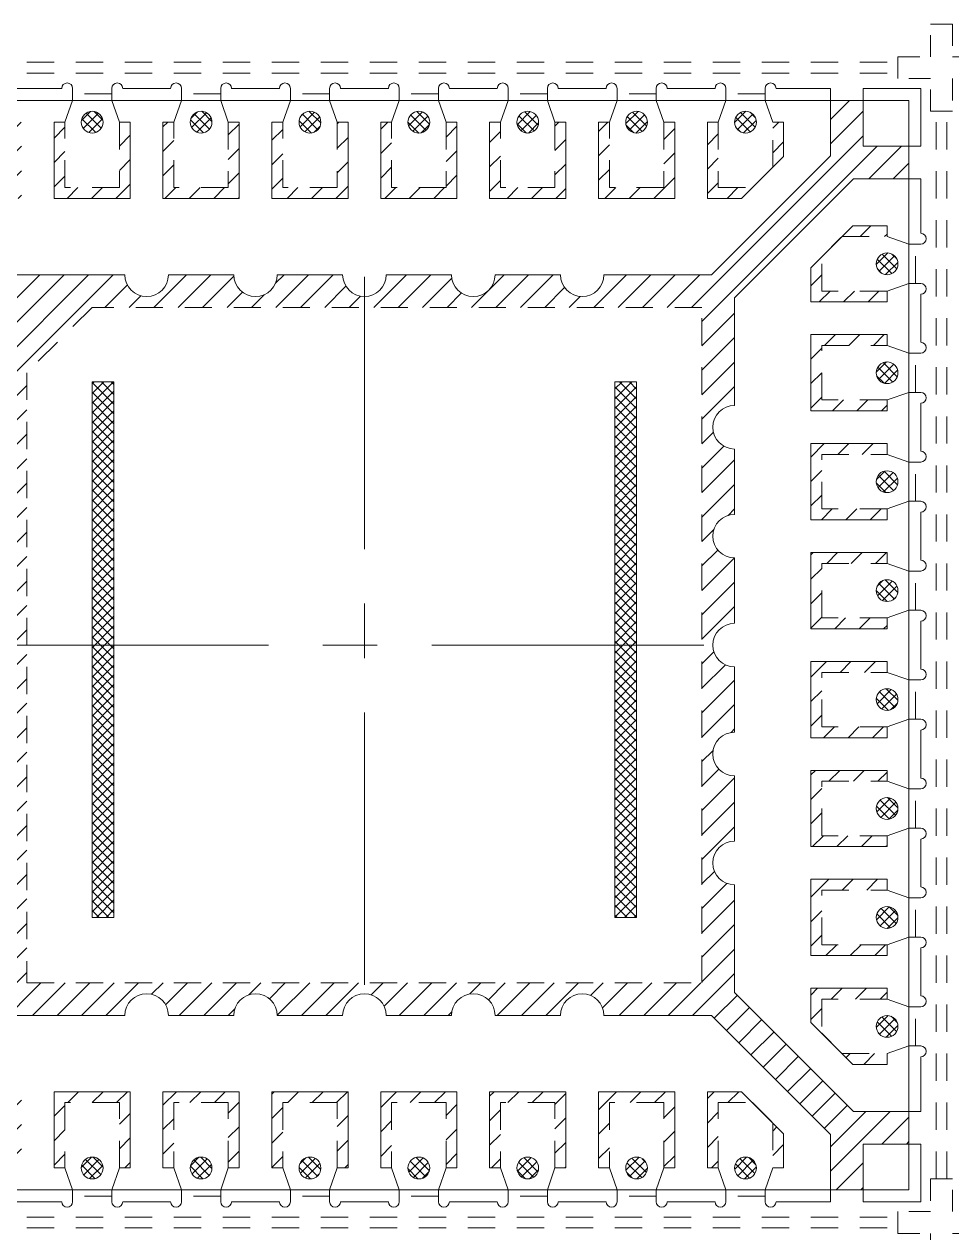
# Model space of a CAD drawing. Header units: millimetres. Extents: x 4544 to 5081, y 1539 to 1788.
# Drawn here: x 4891.48 to 4895.74, y 1694.08 to 1699.62 of the extents above; entities that cross this region are included whole.
import ezdxf

# ---------------------------------------------------------------- set-up
doc = ezdxf.new("R2010")
doc.units = ezdxf.units.MM
doc.linetypes.add('CENTER', pattern=[2, 1.25, -0.25, 0.25, -0.25])
doc.linetypes.add('HIDDEN', pattern=[0.375, 0.25, -0.125])
for name, color, linetype in [('1D', 4, 'Continuous'), ('2D', 4, 'Continuous'), ('EACH', 4, 'Continuous'), ('PKG', 2, 'Continuous'), ('中心线', 1, 'CENTER')]:
    doc.layers.add(name, color=color, linetype=linetype)

msp = doc.modelspace()

# ---------------------------------------------------------------- hatches: boundary and pattern name
at = {"layer": 'EACH', "lineweight": 5}
h = msp.add_hatch(dxfattribs=at)
h.set_pattern_fill('ANSI31', color=256, scale=0.025)
h.set_pattern_definition([(45, (179.42931, -71.3837), (-0.0561266008, 0.0561266008), [])])
h.paths.add_polyline_path([(4894.5957, 1698.3229), (4894.5957, 1695.2229), (4891.4957, 1695.2229), (4891.4957, 1698.0229), (4891.7957, 1698.3229)], flags=16)
h.paths.add_polyline_path([(4891.4707, 1699.1729), (4891.4207, 1699.1729), (4891.4207, 1698.8729), (4891.2639, 1698.8729), (4891.3139, 1698.8229), (4891.4707, 1698.8229)], flags=17)
h.paths.add_polyline_path([(4891.1207, 1699.016), (4891.1707, 1698.966), (4891.1707, 1699.1729), (4891.1207, 1699.1729)], flags=17)
h.paths.add_polyline_path([(4891.6707, 1698.8729), (4891.6707, 1699.1729), (4891.6207, 1699.1729), (4891.6207, 1698.8229), (4891.9707, 1698.8229), (4891.9707, 1699.1729), (4891.9207, 1699.1729), (4891.9207, 1698.8729)], flags=17)
h.paths.add_polyline_path([(4892.1707, 1698.8729), (4892.1707, 1699.1729), (4892.1207, 1699.1729), (4892.1207, 1698.8229), (4892.4707, 1698.8229), (4892.4707, 1699.1729), (4892.4207, 1699.1729), (4892.4207, 1698.8729)], flags=17)
h.paths.add_polyline_path([(4892.9707, 1698.8229), (4892.9707, 1699.1729), (4892.9207, 1699.1729), (4892.9207, 1698.8729), (4892.6707, 1698.8729), (4892.6707, 1699.1729), (4892.6207, 1699.1729), (4892.6207, 1698.8229)], flags=17)
h.paths.add_polyline_path([(4893.1707, 1698.8729), (4893.1707, 1699.1729), (4893.1207, 1699.1729), (4893.1207, 1698.8229), (4893.4707, 1698.8229), (4893.4707, 1699.1729), (4893.4207, 1699.1729), (4893.4207, 1698.8729)], flags=17)
h.paths.add_polyline_path([(4893.9707, 1698.8229), (4893.9707, 1699.1729), (4893.9207, 1699.1729), (4893.9207, 1698.8729), (4893.6707, 1698.8729), (4893.6707, 1699.1729), (4893.6207, 1699.1729), (4893.6207, 1698.8229)], flags=17)
h.paths.add_polyline_path([(4894.4707, 1698.8229), (4894.4707, 1699.1729), (4894.4207, 1699.1729), (4894.4207, 1698.8729), (4894.1707, 1698.8729), (4894.1707, 1699.1729), (4894.1207, 1699.1729), (4894.1207, 1698.8229)], flags=17)
h.paths.add_polyline_path([(4894.7775, 1698.8229), (4894.8275, 1698.8729), (4894.6707, 1698.8729), (4894.6707, 1699.1729), (4894.6207, 1699.1729), (4894.6207, 1698.8229)], flags=17)
h.paths.add_polyline_path([(4894.9707, 1699.1729), (4894.9207, 1699.1729), (4894.9207, 1698.966), (4894.9707, 1699.016)], flags=17)
h.paths.add_polyline_path([(4895.1457, 1698.5547), (4895.0957, 1698.5047), (4895.0957, 1698.3479), (4895.4457, 1698.3479), (4895.4457, 1698.3979), (4895.1457, 1698.3979)], flags=17)
h.paths.add_polyline_path([(4895.2889, 1698.6979), (4895.2389, 1698.6479), (4895.4457, 1698.6479), (4895.4457, 1698.6979)], flags=17)
h.paths.add_polyline_path([(4895.0957, 1697.8479), (4895.4457, 1697.8479), (4895.4457, 1697.8979), (4895.1457, 1697.8979), (4895.1457, 1698.1479), (4895.4457, 1698.1479), (4895.4457, 1698.1979), (4895.0957, 1698.1979)], flags=17)
h.paths.add_polyline_path([(4895.1457, 1697.6479), (4895.4457, 1697.6479), (4895.4457, 1697.6979), (4895.0957, 1697.6979), (4895.0957, 1697.3479), (4895.4457, 1697.3479), (4895.4457, 1697.3979), (4895.1457, 1697.3979)], flags=17)
h.paths.add_polyline_path([(4895.0957, 1696.8479), (4895.4457, 1696.8479), (4895.4457, 1696.8979), (4895.1457, 1696.8979), (4895.1457, 1697.1479), (4895.4457, 1697.1479), (4895.4457, 1697.1979), (4895.0957, 1697.1979)], flags=17)
h.paths.add_polyline_path([(4895.1457, 1696.6479), (4895.4457, 1696.6479), (4895.4457, 1696.6979), (4895.0957, 1696.6979), (4895.0957, 1696.3479), (4895.4457, 1696.3479), (4895.4457, 1696.3979), (4895.1457, 1696.3979)], flags=17)
h.paths.add_polyline_path([(4895.0957, 1695.8479), (4895.4457, 1695.8479), (4895.4457, 1695.8979), (4895.1457, 1695.8979), (4895.1457, 1696.1479), (4895.4457, 1696.1479), (4895.4457, 1696.1979), (4895.0957, 1696.1979)], flags=17)
h.paths.add_polyline_path([(4895.0957, 1695.3479), (4895.4457, 1695.3479), (4895.4457, 1695.3979), (4895.1457, 1695.3979), (4895.1457, 1695.6479), (4895.4457, 1695.6479), (4895.4457, 1695.6979), (4895.0957, 1695.6979)], flags=17)
h.paths.add_polyline_path([(4895.1457, 1695.1479), (4895.4457, 1695.1479), (4895.4457, 1695.1979), (4895.0957, 1695.1979), (4895.0957, 1695.041), (4895.1457, 1694.991)], flags=17)
h.paths.add_polyline_path([(4895.2389, 1694.8979), (4895.2889, 1694.8479), (4895.4457, 1694.8479), (4895.4457, 1694.8979)], flags=17)
h.paths.add_polyline_path([(4894.6207, 1694.7229), (4894.6207, 1694.3729), (4894.6707, 1694.3729), (4894.6707, 1694.6729), (4894.8275, 1694.6729), (4894.7775, 1694.7229)], flags=17)
h.paths.add_polyline_path([(4894.9707, 1694.5297), (4894.9207, 1694.5797), (4894.9207, 1694.3729), (4894.9707, 1694.3729)], flags=17)
h.paths.add_polyline_path([(4894.4207, 1694.6729), (4894.4207, 1694.3729), (4894.4707, 1694.3729), (4894.4707, 1694.7229), (4894.1207, 1694.7229), (4894.1207, 1694.3729), (4894.1707, 1694.3729), (4894.1707, 1694.6729)], flags=17)
h.paths.add_polyline_path([(4893.6207, 1694.7229), (4893.6207, 1694.3729), (4893.6707, 1694.3729), (4893.6707, 1694.6729), (4893.9207, 1694.6729), (4893.9207, 1694.3729), (4893.9707, 1694.3729), (4893.9707, 1694.7229)], flags=17)
h.paths.add_polyline_path([(4893.1207, 1694.7229), (4893.1207, 1694.3729), (4893.1707, 1694.3729), (4893.1707, 1694.6729), (4893.4207, 1694.6729), (4893.4207, 1694.3729), (4893.4707, 1694.3729), (4893.4707, 1694.7229)], flags=17)
h.paths.add_polyline_path([(4892.6207, 1694.7229), (4892.6207, 1694.3729), (4892.6707, 1694.3729), (4892.6707, 1694.6729), (4892.9207, 1694.6729), (4892.9207, 1694.3729), (4892.9707, 1694.3729), (4892.9707, 1694.7229)], flags=17)
h.paths.add_polyline_path([(4892.4207, 1694.6729), (4892.4207, 1694.3729), (4892.4707, 1694.3729), (4892.4707, 1694.7229), (4892.1207, 1694.7229), (4892.1207, 1694.3729), (4892.1707, 1694.3729), (4892.1707, 1694.6729)], flags=17)
h.paths.add_polyline_path([(4891.6207, 1694.7229), (4891.6207, 1694.3729), (4891.6707, 1694.3729), (4891.6707, 1694.6729), (4891.9207, 1694.6729), (4891.9207, 1694.3729), (4891.9707, 1694.3729), (4891.9707, 1694.7229)], flags=17)
h.paths.add_polyline_path([(4891.3139, 1694.7229), (4891.2639, 1694.6729), (4891.4207, 1694.6729), (4891.4207, 1694.3729), (4891.4707, 1694.3729), (4891.4707, 1694.7229)], flags=17)
h.paths.add_polyline_path([(4891.1707, 1694.5797), (4891.1207, 1694.5297), (4891.1207, 1694.3729), (4891.1707, 1694.3729)], flags=17)
h.paths.add_polyline_path([(4890.9457, 1695.1479), (4890.9457, 1694.991), (4890.9957, 1695.041), (4890.9957, 1695.1979), (4890.6457, 1695.1979), (4890.6457, 1695.1479)], flags=17)
h.paths.add_polyline_path([(4890.6457, 1694.8979), (4890.6457, 1694.8479), (4890.8025, 1694.8479), (4890.8525, 1694.8979)], flags=17)
h.paths.add_polyline_path([(4890.9957, 1695.6979), (4890.6457, 1695.6979), (4890.6457, 1695.6479), (4890.9457, 1695.6479), (4890.9457, 1695.3979), (4890.6457, 1695.3979), (4890.6457, 1695.3479), (4890.9957, 1695.3479)], flags=17)
h.paths.add_polyline_path([(4890.9957, 1696.1979), (4890.6457, 1696.1979), (4890.6457, 1696.1479), (4890.9457, 1696.1479), (4890.9457, 1695.8979), (4890.6457, 1695.8979), (4890.6457, 1695.8479), (4890.9957, 1695.8479)], flags=17)
h.paths.add_polyline_path([(4890.9957, 1696.6979), (4890.6457, 1696.6979), (4890.6457, 1696.6479), (4890.9457, 1696.6479), (4890.9457, 1696.3979), (4890.6457, 1696.3979), (4890.6457, 1696.3479), (4890.9957, 1696.3479)], flags=17)
h.paths.add_polyline_path([(4890.9457, 1696.8979), (4890.6457, 1696.8979), (4890.6457, 1696.8479), (4890.9957, 1696.8479), (4890.9957, 1697.1979), (4890.6457, 1697.1979), (4890.6457, 1697.1479), (4890.9457, 1697.1479)], flags=17)
h.paths.add_polyline_path([(4890.9957, 1697.6979), (4890.6457, 1697.6979), (4890.6457, 1697.6479), (4890.9457, 1697.6479), (4890.9457, 1697.3979), (4890.6457, 1697.3979), (4890.6457, 1697.3479), (4890.9957, 1697.3479)], flags=17)
h.paths.add_polyline_path([(4890.9457, 1697.8979), (4890.6457, 1697.8979), (4890.6457, 1697.8479), (4890.9957, 1697.8479), (4890.9957, 1698.1979), (4890.6457, 1698.1979), (4890.6457, 1698.1479), (4890.9457, 1698.1479)], flags=17)
h.paths.add_polyline_path([(4890.9457, 1698.3979), (4890.6457, 1698.3979), (4890.6457, 1698.3479), (4890.9957, 1698.3479), (4890.9957, 1698.5047), (4890.9457, 1698.5547)], flags=17)
h.paths.add_polyline_path([(4890.8525, 1698.6479), (4890.8025, 1698.6979), (4890.6457, 1698.6979), (4890.6457, 1698.6479)], flags=17)
h.paths.add_polyline_path([(4892.0382, 1695.5544), (4892.0382, 1697.9914), (4894.0532, 1697.9914), (4894.0532, 1695.5544)], flags=0)
h.paths.add_polyline_path([(4892.0382, 1697.9914), (4894.0532, 1697.9914), (4894.0532, 1695.5544), (4892.0382, 1695.5544)], flags=0)
edge = h.paths.add_edge_path()
edge.add_line((4890.9057, 1694.5268), (4891.4517, 1695.0729))
edge.add_line((4891.4517, 1695.0729), (4891.9457, 1695.0729))
edge.add_arc((4892.0457, 1695.0729), 0.1, 0, 180, ccw=False)
edge.add_line((4892.1457, 1695.0729), (4892.4457, 1695.0729))
edge.add_arc((4892.5457, 1695.0729), 0.1, 0, 180, ccw=False)
edge.add_line((4892.6457, 1695.0729), (4892.9457, 1695.0729))
edge.add_arc((4893.0457, 1695.0729), 0.1, 0, 180, ccw=False)
edge.add_line((4893.1457, 1695.0729), (4893.4457, 1695.0729))
edge.add_arc((4893.5457, 1695.0729), 0.1, 0, 180, ccw=False)
edge.add_line((4893.6457, 1695.0729), (4893.9457, 1695.0729))
edge.add_arc((4894.0457, 1695.0729), 0.1, 0, 180, ccw=False)
edge.add_line((4894.1457, 1695.0729), (4894.6396, 1695.0729))
edge.add_line((4894.6396, 1695.0729), (4895.1857, 1694.5268))
edge.add_line((4895.1857, 1694.5268), (4895.1857, 1694.2729))
edge.add_line((4895.1857, 1694.2729), (4895.3357, 1694.2729))
edge.add_line((4895.3357, 1694.2729), (4895.3357, 1694.4829))
edge.add_line((4895.3357, 1694.4829), (4895.5457, 1694.4829))
edge.add_line((4895.5457, 1694.4829), (4895.5457, 1694.6329))
edge.add_line((4895.5457, 1694.6329), (4895.2917, 1694.6329))
edge.add_line((4895.2917, 1694.6329), (4894.7457, 1695.1789))
edge.add_line((4894.7457, 1695.1789), (4894.7457, 1695.6729))
edge.add_arc((4894.7457, 1695.7729), 0.1, 90, 270, ccw=False)
edge.add_line((4894.7457, 1695.8729), (4894.7457, 1696.1729))
edge.add_arc((4894.7457, 1696.2729), 0.1, 90, 270, ccw=False)
edge.add_line((4894.7457, 1696.3729), (4894.7457, 1696.6729))
edge.add_arc((4894.7457, 1696.7729), 0.1, 90, 270, ccw=False)
edge.add_line((4894.7457, 1696.8729), (4894.7457, 1697.1729))
edge.add_arc((4894.7457, 1697.2729), 0.1, 90, 270, ccw=False)
edge.add_line((4894.7457, 1697.3729), (4894.7457, 1697.6729))
edge.add_arc((4894.7457, 1697.7729), 0.1, 90, 270, ccw=False)
edge.add_line((4894.7457, 1697.8729), (4894.7457, 1698.3668))
edge.add_line((4894.7457, 1698.3668), (4895.2917, 1698.9129))
edge.add_line((4895.2917, 1698.9129), (4895.5457, 1698.9129))
edge.add_line((4895.5457, 1698.9129), (4895.5457, 1699.0629))
edge.add_line((4895.5457, 1699.0629), (4895.3357, 1699.0629))
edge.add_line((4895.3357, 1699.0629), (4895.3357, 1699.2729))
edge.add_line((4895.3357, 1699.2729), (4895.1857, 1699.2729))
edge.add_line((4895.1857, 1699.2729), (4895.1857, 1699.0189))
edge.add_line((4895.1857, 1699.0189), (4894.6396, 1698.4729))
edge.add_line((4894.6396, 1698.4729), (4894.1457, 1698.4729))
edge.add_arc((4894.0457, 1698.4729), 0.1, -180, 0, ccw=False)
edge.add_line((4893.9457, 1698.4729), (4893.6457, 1698.4729))
edge.add_arc((4893.5457, 1698.4729), 0.1, -180, 0, ccw=False)
edge.add_line((4893.4457, 1698.4729), (4893.1457, 1698.4729))
edge.add_arc((4893.0457, 1698.4729), 0.1, -180, 0, ccw=False)
edge.add_line((4892.9457, 1698.4729), (4892.6457, 1698.4729))
edge.add_arc((4892.5457, 1698.4729), 0.1, -180, 0, ccw=False)
edge.add_line((4892.4457, 1698.4729), (4892.1457, 1698.4729))
edge.add_arc((4892.0457, 1698.4729), 0.1, -180, 0, ccw=False)
edge.add_line((4891.9457, 1698.4729), (4891.4517, 1698.4729))
edge.add_line((4891.4517, 1698.4729), (4890.9057, 1699.0189))
edge.add_line((4890.9057, 1699.0189), (4890.9057, 1699.2729))
edge.add_line((4890.9057, 1699.2729), (4890.7557, 1699.2729))
edge.add_line((4890.7557, 1699.2729), (4890.7557, 1699.0629))
edge.add_line((4890.7557, 1699.0629), (4890.5457, 1699.0629))
edge.add_line((4890.5457, 1699.0629), (4890.5457, 1698.9129))
edge.add_line((4890.5457, 1698.9129), (4890.7996, 1698.9129))
edge.add_line((4890.7996, 1698.9129), (4891.3457, 1698.3668))
edge.add_line((4891.3457, 1698.3668), (4891.3457, 1697.8729))
edge.add_arc((4891.3457, 1697.7729), 0.1, -90, 90, ccw=False)
edge.add_line((4891.3457, 1697.6729), (4891.3457, 1697.3729))
edge.add_arc((4891.3457, 1697.2729), 0.1, -90, 90, ccw=False)
edge.add_line((4891.3457, 1697.1729), (4891.3457, 1696.8729))
edge.add_arc((4891.3457, 1696.7729), 0.1, -90, 90, ccw=False)
edge.add_line((4891.3457, 1696.6729), (4891.3457, 1696.3729))
edge.add_arc((4891.3457, 1696.2729), 0.1, -90, 90, ccw=False)
edge.add_line((4891.3457, 1696.1729), (4891.3457, 1695.8729))
edge.add_arc((4891.3457, 1695.7729), 0.1, -90, 90, ccw=False)
edge.add_line((4891.3457, 1695.6729), (4891.3457, 1695.1789))
edge.add_line((4891.3457, 1695.1789), (4890.7996, 1694.6329))
edge.add_line((4890.7996, 1694.6329), (4890.5457, 1694.6329))
edge.add_line((4890.5457, 1694.6329), (4890.5457, 1694.4829))
edge.add_line((4890.5457, 1694.4829), (4890.7557, 1694.4829))
edge.add_line((4890.7557, 1694.4829), (4890.7557, 1694.2729))
edge.add_line((4890.7557, 1694.2729), (4890.9057, 1694.2729))
edge.add_line((4890.9057, 1694.2729), (4890.9057, 1694.5268))
h = msp.add_hatch(dxfattribs=at)
h.set_pattern_fill('ANSI37', color=6, scale=0.01)
h.set_pattern_definition([(45, (179.429307, -71.383703), (-0.0224506403, 0.0224506403), []), (135, (179.429307, -71.383703), (-0.0224506403, -0.0224506403), [])])
h.paths.add_polyline_path([(4891.3457, 1694.3729, 1), (4891.2457, 1694.3729, 1)])
h.paths.add_polyline_path([(4891.7457, 1694.3729, 1), (4891.8457, 1694.3729, 1)])
h.paths.add_polyline_path([(4892.3457, 1694.3729, 1), (4892.2457, 1694.3729, 1)])
h.paths.add_polyline_path([(4892.7457, 1694.3729, 1), (4892.8457, 1694.3729, 1)])
h.paths.add_polyline_path([(4893.3457, 1694.3729, 1), (4893.2457, 1694.3729, 1)])
h.paths.add_polyline_path([(4893.7457, 1694.3729, 1), (4893.8457, 1694.3729, 1)])
h.paths.add_polyline_path([(4894.2457, 1694.3729, 1), (4894.3457, 1694.3729, 1)])
h.paths.add_polyline_path([(4894.7457, 1694.3729, 1), (4894.8457, 1694.3729, 1)])
h.paths.add_polyline_path([(4895.3957, 1695.0229, 1), (4895.4957, 1695.0229, 1)])
h.paths.add_polyline_path([(4895.3957, 1695.5229, 1), (4895.4957, 1695.5229, 1)])
h.paths.add_polyline_path([(4895.4957, 1696.0229, 1), (4895.3957, 1696.0229, 1)])
h.paths.add_polyline_path([(4895.4957, 1696.5229, 1), (4895.3957, 1696.5229, 1)])
h.paths.add_polyline_path([(4895.3957, 1697.0229, 1), (4895.4957, 1697.0229, 1)])
h.paths.add_polyline_path([(4895.4957, 1697.5229, 1), (4895.3957, 1697.5229, 1)])
h.paths.add_polyline_path([(4895.4957, 1698.0229, 1), (4895.3957, 1698.0229, 1)])
h.paths.add_polyline_path([(4895.3957, 1698.5229, 1), (4895.4957, 1698.5229, 1)])
h.paths.add_polyline_path([(4894.8457, 1699.1729, 1), (4894.7457, 1699.1729, 1)])
h.paths.add_polyline_path([(4894.3457, 1699.1729, 1), (4894.2457, 1699.1729, 1)])
h.paths.add_polyline_path([(4893.7457, 1699.1729, 1), (4893.8457, 1699.1729, 1)])
h.paths.add_polyline_path([(4893.2457, 1699.1729, 1), (4893.3457, 1699.1729, 1)])
h.paths.add_polyline_path([(4892.7457, 1699.1729, 1), (4892.8457, 1699.1729, 1)])
h.paths.add_polyline_path([(4892.2457, 1699.1729, 1), (4892.3457, 1699.1729, 1)])
h.paths.add_polyline_path([(4891.7457, 1699.1729, 1), (4891.8457, 1699.1729, 1)])
h.paths.add_polyline_path([(4891.2457, 1699.1729, 1), (4891.3457, 1699.1729, 1)])
h.paths.add_polyline_path([(4890.6957, 1698.5229, 1), (4890.5957, 1698.5229, 1)])
h.paths.add_polyline_path([(4890.6957, 1698.0229, 1), (4890.5957, 1698.0229, 1)])
h.paths.add_polyline_path([(4890.6957, 1697.5229, 1), (4890.5957, 1697.5229, 1)])
h.paths.add_polyline_path([(4890.6957, 1697.0229, 1), (4890.5957, 1697.0229, 1)])
h.paths.add_polyline_path([(4890.6957, 1696.5229, 1), (4890.5957, 1696.5229, 1)])
h.paths.add_polyline_path([(4890.6957, 1696.0229, 1), (4890.5957, 1696.0229, 1)])
h.paths.add_polyline_path([(4890.6957, 1695.5229, 1), (4890.5957, 1695.5229, 1)])
h.paths.add_polyline_path([(4890.6957, 1695.0229, 1), (4890.5957, 1695.0229, 1)])
h = msp.add_hatch(dxfattribs=at)
h.set_pattern_fill('ANSI37', color=6, scale=0.01)
h.set_pattern_definition([(45, (-153.556344, -72.27952), (-0.0224506403, 0.0224506403), []), (135, (-153.556344, -72.27952), (-0.0224506403, -0.0224506403), [])])
h.paths.add_polyline_path([(4891.7957, 1697.9814), (4891.7957, 1695.5229), (4891.8957, 1695.5229), (4891.8957, 1697.9814)])
h.paths.add_polyline_path([(4894.1957, 1697.9814), (4894.1957, 1695.5229), (4894.2957, 1695.5229), (4894.2957, 1697.9814)])

# ---------------------------------------------------------------- linework, layer by layer
at = {"lineweight": 5}
for p, q in [((4891.7057, 1699.2729), (4891.7057, 1699.3279)), ((4891.8857, 1699.2729), (4891.8857, 1699.3279)), ((4892.2057, 1699.2729), (4892.2057, 1699.3279)), ((4892.3857, 1699.2729), (4892.3857, 1699.3279)), ((4892.7057, 1699.2729), (4892.7057, 1699.3279)), ((4892.8857, 1699.2729), (4892.8857, 1699.3279)), ((4893.2057, 1699.2729), (4893.2057, 1699.3279)), ((4893.3857, 1699.2729), (4893.3857, 1699.3279)), ((4893.7057, 1699.2729), (4893.7057, 1699.3279)), ((4893.8857, 1699.2729), (4893.8857, 1699.3279)), ((4894.2057, 1699.2729), (4894.2057, 1699.3279)), ((4894.3857, 1699.2729), (4894.3857, 1699.3279)), ((4894.7057, 1699.2729), (4894.7057, 1699.3279)), ((4894.8857, 1699.2729), (4894.8857, 1699.3279)), ((4895.1857, 1699.0189), (4895.1857, 1699.3279)), ((4895.3357, 1699.0629), (4895.3357, 1699.3279)), ((4895.3357, 1699.0629), (4895.6007, 1699.0629)), ((4894.6396, 1698.4729), (4895.1857, 1699.0189)), ((4894.7775, 1698.8229), (4894.9707, 1699.016)), ((4894.7457, 1698.3668), (4895.2917, 1698.9129)), ((4895.2917, 1698.9129), (4895.6007, 1698.9129)), ((4895.0957, 1698.5047), (4895.2889, 1698.6979)), ((4895.5457, 1698.6129), (4895.6007, 1698.6129)), ((4895.5457, 1698.4329), (4895.6007, 1698.4329)), ((4895.5457, 1698.1129), (4895.6007, 1698.1129)), ((4895.5457, 1697.9329), (4895.6007, 1697.9329)), ((4895.5457, 1697.6129), (4895.6007, 1697.6129)), ((4895.5457, 1697.4329), (4895.6007, 1697.4329)), ((4895.5457, 1697.1129), (4895.6007, 1697.1129)), ((4895.5457, 1696.9329), (4895.6007, 1696.9329)), ((4895.5457, 1696.6129), (4895.6007, 1696.6129)), ((4895.5457, 1696.4329), (4895.6007, 1696.4329)), ((4895.5457, 1696.1129), (4895.6007, 1696.1129)), ((4895.5457, 1695.9329), (4895.6007, 1695.9329)), ((4895.5457, 1695.6129), (4895.6007, 1695.6129)), ((4895.5457, 1695.4329), (4895.6007, 1695.4329)), ((4894.7457, 1695.1789), (4895.2917, 1694.6329)), ((4895.5457, 1695.1129), (4895.6007, 1695.1129)), ((4894.6396, 1695.0729), (4895.1857, 1694.5268)), ((4895.0957, 1695.041), (4895.2889, 1694.8479)), ((4895.5457, 1694.9329), (4895.6007, 1694.9329)), ((4894.7775, 1694.7229), (4894.9707, 1694.5297)), ((4895.2917, 1694.6329), (4895.6007, 1694.6329)), ((4895.1857, 1694.5268), (4895.1857, 1694.2179)), ((4895.3357, 1694.4829), (4895.3357, 1694.2179)), ((4895.3357, 1694.4829), (4895.6007, 1694.4829)), ((4891.7057, 1694.2729), (4891.7057, 1694.2179)), ((4891.8857, 1694.2729), (4891.8857, 1694.2179)), ((4892.2057, 1694.2729), (4892.2057, 1694.2179)), ((4892.3857, 1694.2729), (4892.3857, 1694.2179)), ((4892.7057, 1694.2729), (4892.7057, 1694.2179)), ((4892.8857, 1694.2729), (4892.8857, 1694.2179)), ((4893.2057, 1694.2729), (4893.2057, 1694.2179)), ((4893.3857, 1694.2729), (4893.3857, 1694.2179)), ((4893.7057, 1694.2729), (4893.7057, 1694.2179)), ((4893.8857, 1694.2729), (4893.8857, 1694.2179)), ((4894.2057, 1694.2729), (4894.2057, 1694.2179)), ((4894.3857, 1694.2729), (4894.3857, 1694.2179)), ((4894.7057, 1694.2729), (4894.7057, 1694.2179)), ((4894.8857, 1694.2729), (4894.8857, 1694.2179))]:
    msp.add_line(p, q, dxfattribs=at)
at = {"color": 0, "lineweight": 5}
for p, q in [((4891.6707, 1699.1729), (4891.7057, 1699.2729)), ((4891.9207, 1699.1729), (4891.8857, 1699.2729)), ((4892.1707, 1699.1729), (4892.2057, 1699.2729)), ((4892.4207, 1699.1729), (4892.3857, 1699.2729)), ((4892.6707, 1699.1729), (4892.7057, 1699.2729)), ((4892.9207, 1699.1729), (4892.8857, 1699.2729)), ((4893.1707, 1699.1729), (4893.2057, 1699.2729)), ((4893.4207, 1699.1729), (4893.3857, 1699.2729)), ((4893.6707, 1699.1729), (4893.7057, 1699.2729)), ((4893.9207, 1699.1729), (4893.8857, 1699.2729)), ((4894.1707, 1699.1729), (4894.2057, 1699.2729)), ((4894.4207, 1699.1729), (4894.3857, 1699.2729)), ((4894.6707, 1699.1729), (4894.7057, 1699.2729)), ((4894.9207, 1699.1729), (4894.8857, 1699.2729)), ((4891.6207, 1698.8229), (4891.6207, 1699.1729)), ((4891.9707, 1699.1729), (4891.9707, 1698.8229)), ((4892.1207, 1698.8229), (4892.1207, 1699.1729)), ((4892.4707, 1699.1729), (4892.4707, 1698.8229)), ((4892.6207, 1698.8229), (4892.6207, 1699.1729)), ((4892.9707, 1699.1729), (4892.9707, 1698.8229)), ((4893.1207, 1698.8229), (4893.1207, 1699.1729)), ((4893.4707, 1699.1729), (4893.4707, 1698.8229)), ((4893.6207, 1698.8229), (4893.6207, 1699.1729)), ((4893.9707, 1699.1729), (4893.9707, 1698.8229)), ((4894.1207, 1698.8229), (4894.1207, 1699.1729)), ((4894.4707, 1699.1729), (4894.4707, 1698.8229)), ((4894.6207, 1698.8229), (4894.6207, 1699.1729)), ((4894.9707, 1699.1729), (4894.9707, 1699.016)), ((4891.9707, 1698.8229), (4891.6207, 1698.8229)), ((4892.4707, 1698.8229), (4892.1207, 1698.8229)), ((4892.9707, 1698.8229), (4892.6207, 1698.8229)), ((4893.4707, 1698.8229), (4893.1207, 1698.8229)), ((4893.9707, 1698.8229), (4893.6207, 1698.8229)), ((4894.4707, 1698.8229), (4894.1207, 1698.8229)), ((4894.7775, 1698.8229), (4894.6207, 1698.8229)), ((4895.4457, 1698.6979), (4895.2889, 1698.6979)), ((4895.4457, 1698.6479), (4895.5457, 1698.6129)), ((4895.0957, 1698.5047), (4895.0957, 1698.3479)), ((4895.4457, 1698.3979), (4895.5457, 1698.4329)), ((4895.0957, 1698.3479), (4895.4457, 1698.3479)), ((4895.0957, 1698.1979), (4895.4457, 1698.1979)), ((4895.0957, 1697.8479), (4895.0957, 1698.1979)), ((4895.4457, 1698.1479), (4895.5457, 1698.1129)), ((4895.4457, 1697.8979), (4895.5457, 1697.9329)), ((4895.4457, 1697.8479), (4895.0957, 1697.8479)), ((4895.0957, 1697.6979), (4895.4457, 1697.6979)), ((4895.0957, 1697.3479), (4895.0957, 1697.6979)), ((4895.4457, 1697.6479), (4895.5457, 1697.6129)), ((4895.4457, 1697.3979), (4895.5457, 1697.4329)), ((4895.4457, 1697.3479), (4895.0957, 1697.3479)), ((4895.0957, 1697.1979), (4895.4457, 1697.1979)), ((4895.0957, 1696.8479), (4895.0957, 1697.1979)), ((4895.4457, 1697.1479), (4895.5457, 1697.1129)), ((4895.4457, 1696.8979), (4895.5457, 1696.9329)), ((4895.4457, 1696.8479), (4895.0957, 1696.8479)), ((4895.0957, 1696.6979), (4895.4457, 1696.6979)), ((4895.0957, 1696.3479), (4895.0957, 1696.6979)), ((4895.4457, 1696.6479), (4895.5457, 1696.6129)), ((4895.4457, 1696.3979), (4895.5457, 1696.4329)), ((4895.4457, 1696.3479), (4895.0957, 1696.3479)), ((4895.0957, 1696.1979), (4895.4457, 1696.1979)), ((4895.0957, 1695.8479), (4895.0957, 1696.1979)), ((4895.4457, 1696.1479), (4895.5457, 1696.1129)), ((4895.4457, 1695.8979), (4895.5457, 1695.9329)), ((4895.4457, 1695.8479), (4895.0957, 1695.8479)), ((4895.0957, 1695.6979), (4895.4457, 1695.6979)), ((4895.0957, 1695.3479), (4895.0957, 1695.6979)), ((4895.4457, 1695.6479), (4895.5457, 1695.6129)), ((4895.4457, 1695.3979), (4895.5457, 1695.4329)), ((4895.4457, 1695.3479), (4895.0957, 1695.3479)), ((4895.0957, 1695.1979), (4895.4457, 1695.1979)), ((4895.0957, 1695.041), (4895.0957, 1695.1979)), ((4895.4457, 1695.1479), (4895.5457, 1695.1129)), ((4895.4457, 1694.8979), (4895.5457, 1694.9329)), ((4895.4457, 1694.8479), (4895.2889, 1694.8479)), ((4891.6207, 1694.7229), (4891.6207, 1694.3729)), ((4891.9707, 1694.7229), (4891.6207, 1694.7229)), ((4891.9707, 1694.3729), (4891.9707, 1694.7229)), ((4892.1207, 1694.7229), (4892.1207, 1694.3729)), ((4892.4707, 1694.7229), (4892.1207, 1694.7229)), ((4892.4707, 1694.3729), (4892.4707, 1694.7229)), ((4892.6207, 1694.7229), (4892.6207, 1694.3729)), ((4892.9707, 1694.7229), (4892.6207, 1694.7229)), ((4892.9707, 1694.3729), (4892.9707, 1694.7229)), ((4893.1207, 1694.7229), (4893.1207, 1694.3729)), ((4893.4707, 1694.7229), (4893.1207, 1694.7229)), ((4893.4707, 1694.3729), (4893.4707, 1694.7229)), ((4893.6207, 1694.7229), (4893.6207, 1694.3729)), ((4893.9707, 1694.7229), (4893.6207, 1694.7229)), ((4893.9707, 1694.3729), (4893.9707, 1694.7229)), ((4894.1207, 1694.7229), (4894.1207, 1694.3729)), ((4894.4707, 1694.7229), (4894.1207, 1694.7229)), ((4894.4707, 1694.3729), (4894.4707, 1694.7229)), ((4894.6207, 1694.7229), (4894.6207, 1694.3729)), ((4894.7775, 1694.7229), (4894.6207, 1694.7229)), ((4894.9707, 1694.3729), (4894.9707, 1694.5297)), ((4891.6707, 1694.3729), (4891.7057, 1694.2729)), ((4891.9207, 1694.3729), (4891.8857, 1694.2729)), ((4892.1707, 1694.3729), (4892.2057, 1694.2729)), ((4892.4207, 1694.3729), (4892.3857, 1694.2729)), ((4892.6707, 1694.3729), (4892.7057, 1694.2729)), ((4892.9207, 1694.3729), (4892.8857, 1694.2729)), ((4893.1707, 1694.3729), (4893.2057, 1694.2729)), ((4893.4207, 1694.3729), (4893.3857, 1694.2729)), ((4893.6707, 1694.3729), (4893.7057, 1694.2729)), ((4893.9207, 1694.3729), (4893.8857, 1694.2729)), ((4894.1707, 1694.3729), (4894.2057, 1694.2729)), ((4894.4207, 1694.3729), (4894.3857, 1694.2729)), ((4894.6707, 1694.3729), (4894.7057, 1694.2729)), ((4894.9207, 1694.3729), (4894.8857, 1694.2729))]:
    msp.add_line(p, q, dxfattribs=at)
for points in [[(4891.6557, 1699.3279), (4891.4357, 1699.3279)], [(4892.1557, 1699.3279), (4891.9357, 1699.3279)], [(4892.6557, 1699.3279), (4892.4357, 1699.3279)], [(4893.1557, 1699.3279), (4892.9357, 1699.3279)], [(4893.6557, 1699.3279), (4893.4357, 1699.3279)], [(4894.1557, 1699.3279), (4893.9357, 1699.3279)], [(4894.6557, 1699.3279), (4894.4357, 1699.3279)], [(4894.9357, 1699.3279), (4895.1857, 1699.3279)], [(4895.6007, 1699.0629), (4895.6007, 1699.3279), (4895.3357, 1699.3279)], [(4891.6707, 1699.1729), (4891.6207, 1699.1729)], [(4891.9707, 1699.1729), (4891.9207, 1699.1729)], [(4892.1707, 1699.1729), (4892.1207, 1699.1729)], [(4892.4707, 1699.1729), (4892.4207, 1699.1729)], [(4892.6707, 1699.1729), (4892.6207, 1699.1729)], [(4892.9707, 1699.1729), (4892.9207, 1699.1729)], [(4893.1707, 1699.1729), (4893.1207, 1699.1729)], [(4893.4707, 1699.1729), (4893.4207, 1699.1729)], [(4893.6707, 1699.1729), (4893.6207, 1699.1729)], [(4893.9707, 1699.1729), (4893.9207, 1699.1729)], [(4894.1707, 1699.1729), (4894.1207, 1699.1729)], [(4894.4707, 1699.1729), (4894.4207, 1699.1729)], [(4894.6707, 1699.1729), (4894.6207, 1699.1729)], [(4894.9707, 1699.1729), (4894.9207, 1699.1729)], [(4895.6007, 1698.6629), (4895.6007, 1698.9129)], [(4895.4457, 1698.6979), (4895.4457, 1698.6479)], [(4891.9457, 1698.4729), (4891.4517, 1698.4729)], [(4892.4457, 1698.4729), (4892.1457, 1698.4729)], [(4892.9457, 1698.4729), (4892.6457, 1698.4729)], [(4893.4457, 1698.4729), (4893.1457, 1698.4729)], [(4893.9457, 1698.4729), (4893.6457, 1698.4729)], [(4894.6396, 1698.4729), (4894.1457, 1698.4729)], [(4895.4457, 1698.3979), (4895.4457, 1698.3479)], [(4895.6007, 1698.1629), (4895.6007, 1698.3829)], [(4894.7457, 1697.8729), (4894.7457, 1698.3668)], [(4895.4457, 1698.1479), (4895.4457, 1698.1979)], [(4895.4457, 1697.8479), (4895.4457, 1697.8979)], [(4895.6007, 1697.6629), (4895.6007, 1697.8829)], [(4894.7457, 1697.3729), (4894.7457, 1697.6729)], [(4895.4457, 1697.6479), (4895.4457, 1697.6979)], [(4895.4457, 1697.3479), (4895.4457, 1697.3979)], [(4895.6007, 1697.1629), (4895.6007, 1697.3829)], [(4894.7457, 1696.8729), (4894.7457, 1697.1729)], [(4895.4457, 1697.1479), (4895.4457, 1697.1979)], [(4895.4457, 1696.8479), (4895.4457, 1696.8979)], [(4895.6007, 1696.6629), (4895.6007, 1696.8829)], [(4894.7457, 1696.3729), (4894.7457, 1696.6729)], [(4895.4457, 1696.6479), (4895.4457, 1696.6979)], [(4895.4457, 1696.3479), (4895.4457, 1696.3979)], [(4895.6007, 1696.1629), (4895.6007, 1696.3829)], [(4894.7457, 1695.8729), (4894.7457, 1696.1729)], [(4895.4457, 1696.1479), (4895.4457, 1696.1979)], [(4895.4457, 1695.8479), (4895.4457, 1695.8979)], [(4895.6007, 1695.6629), (4895.6007, 1695.8829)], [(4894.7457, 1695.1789), (4894.7457, 1695.6729)], [(4895.4457, 1695.6479), (4895.4457, 1695.6979)], [(4895.4457, 1695.3479), (4895.4457, 1695.3979)], [(4895.6007, 1695.1629), (4895.6007, 1695.3829)], [(4895.4457, 1695.1479), (4895.4457, 1695.1979)], [(4891.9457, 1695.0729), (4891.4517, 1695.0729)], [(4892.4457, 1695.0729), (4892.1457, 1695.0729)], [(4892.9457, 1695.0729), (4892.6457, 1695.0729)], [(4893.4457, 1695.0729), (4893.1457, 1695.0729)], [(4893.9457, 1695.0729), (4893.6457, 1695.0729)], [(4894.6396, 1695.0729), (4894.1457, 1695.0729)], [(4895.4457, 1694.8479), (4895.4457, 1694.8979)], [(4895.6007, 1694.8829), (4895.6007, 1694.6329)], [(4895.6007, 1694.4829), (4895.6007, 1694.2179), (4895.3357, 1694.2179)], [(4891.6707, 1694.3729), (4891.6207, 1694.3729)], [(4891.9707, 1694.3729), (4891.9207, 1694.3729)], [(4892.1707, 1694.3729), (4892.1207, 1694.3729)], [(4892.4707, 1694.3729), (4892.4207, 1694.3729)], [(4892.6707, 1694.3729), (4892.6207, 1694.3729)], [(4892.9707, 1694.3729), (4892.9207, 1694.3729)], [(4893.1707, 1694.3729), (4893.1207, 1694.3729)], [(4893.4707, 1694.3729), (4893.4207, 1694.3729)], [(4893.6707, 1694.3729), (4893.6207, 1694.3729)], [(4893.9707, 1694.3729), (4893.9207, 1694.3729)], [(4894.1707, 1694.3729), (4894.1207, 1694.3729)], [(4894.4707, 1694.3729), (4894.4207, 1694.3729)], [(4894.6707, 1694.3729), (4894.6207, 1694.3729)], [(4894.9707, 1694.3729), (4894.9207, 1694.3729)], [(4891.6557, 1694.2179), (4891.4357, 1694.2179)], [(4892.1557, 1694.2179), (4891.9357, 1694.2179)], [(4892.6557, 1694.2179), (4892.4357, 1694.2179)], [(4893.1557, 1694.2179), (4892.9357, 1694.2179)], [(4893.6557, 1694.2179), (4893.4357, 1694.2179)], [(4894.1557, 1694.2179), (4893.9357, 1694.2179)], [(4894.6557, 1694.2179), (4894.4357, 1694.2179)], [(4894.9357, 1694.2179), (4895.1857, 1694.2179)]]:
    msp.add_lwpolyline(points, dxfattribs=at)
at = {"lineweight": 5}
for centre in [(4891.7957, 1699.1729), (4892.2957, 1699.1729), (4892.7957, 1699.1729), (4893.2957, 1699.1729), (4893.7957, 1699.1729), (4894.2957, 1699.1729), (4894.7957, 1699.1729), (4895.4457, 1698.5229), (4895.4457, 1698.0229), (4895.4457, 1697.5229), (4895.4457, 1697.0229), (4895.4457, 1696.5229), (4895.4457, 1696.0229), (4895.4457, 1695.5229), (4895.4457, 1695.0229), (4891.7957, 1694.3729), (4892.2957, 1694.3729), (4892.7957, 1694.3729), (4893.2957, 1694.3729), (4893.7957, 1694.3729), (4894.2957, 1694.3729), (4894.7957, 1694.3729)]:
    msp.add_circle(centre, 0.05, dxfattribs=at)
for centre, radius, start, end in [((4891.6807, 1699.3279), 0.025, 0, 180), ((4891.9107, 1699.3279), 0.025, 0, 180), ((4892.1807, 1699.3279), 0.025, 0, 180), ((4892.4107, 1699.3279), 0.025, 0, 180), ((4892.6807, 1699.3279), 0.025, 0, 180), ((4892.9107, 1699.3279), 0.025, 0, 180), ((4893.1807, 1699.3279), 0.025, 0, 180), ((4893.4107, 1699.3279), 0.025, 0, 180), ((4893.6807, 1699.3279), 0.025, 0, 180), ((4893.9107, 1699.3279), 0.025, 0, 180), ((4894.1807, 1699.3279), 0.025, 0, 180), ((4894.4107, 1699.3279), 0.025, 0, 180), ((4894.6807, 1699.3279), 0.025, 0, 180), ((4894.9107, 1699.3279), 0.025, 0, 180), ((4895.6007, 1698.6379), 0.025, 270, 90), ((4892.0457, 1698.4729), 0.1, 180, 0), ((4892.5457, 1698.4729), 0.1, 180, 0), ((4893.0457, 1698.4729), 0.1, 180, 0), ((4893.5457, 1698.4729), 0.1, 180, 0), ((4894.0457, 1698.4729), 0.1, 180, 0), ((4895.6007, 1698.4079), 0.025, 270, 90), ((4895.6007, 1698.1379), 0.025, 270, 90), ((4895.6007, 1697.9079), 0.025, 270, 90), ((4894.7457, 1697.7729), 0.1, 90, 270), ((4895.6007, 1697.6379), 0.025, 270, 90), ((4895.6007, 1697.4079), 0.025, 270, 90), ((4894.7457, 1697.2729), 0.1, 90, 270), ((4895.6007, 1697.1379), 0.025, 270, 90), ((4895.6007, 1696.9079), 0.025, 270, 90), ((4894.7457, 1696.7729), 0.1, 90, 270), ((4895.6007, 1696.6379), 0.025, 270, 90), ((4895.6007, 1696.4079), 0.025, 270, 90), ((4894.7457, 1696.2729), 0.1, 90, 270), ((4895.6007, 1696.1379), 0.025, 270, 90), ((4895.6007, 1695.9079), 0.025, 270, 90), ((4894.7457, 1695.7729), 0.1, 90, 270), ((4895.6007, 1695.6379), 0.025, 270, 90), ((4895.6007, 1695.4079), 0.025, 270, 90), ((4892.0457, 1695.0729), 0.1, 0, 180), ((4892.5457, 1695.0729), 0.1, 0, 180), ((4893.0457, 1695.0729), 0.1, 0, 180), ((4893.5457, 1695.0729), 0.1, 0, 180), ((4894.0457, 1695.0729), 0.1, 0, 180), ((4895.6007, 1695.1379), 0.025, 270, 90), ((4895.6007, 1694.9079), 0.025, 270, 90), ((4891.6807, 1694.2179), 0.025, 180, 0), ((4891.9107, 1694.2179), 0.025, 180, 0), ((4892.1807, 1694.2179), 0.025, 180, 0), ((4892.4107, 1694.2179), 0.025, 180, 0), ((4892.6807, 1694.2179), 0.025, 180, 0), ((4892.9107, 1694.2179), 0.025, 180, 0), ((4893.1807, 1694.2179), 0.025, 180, 0), ((4893.4107, 1694.2179), 0.025, 180, 0), ((4893.6807, 1694.2179), 0.025, 180, 0), ((4893.9107, 1694.2179), 0.025, 180, 0), ((4894.1807, 1694.2179), 0.025, 180, 0), ((4894.4107, 1694.2179), 0.025, 180, 0), ((4894.6807, 1694.2179), 0.025, 180, 0), ((4894.9107, 1694.2179), 0.025, 180, 0)]:
    msp.add_arc(centre, radius, start, end, dxfattribs=at)
at = {"layer": '1D', "color": 4, "linetype": 'HIDDEN', "lineweight": 5, "ltscale": 0.5}
for p, q in [((4890.5957, 1699.4479), (4895.4957, 1699.4479)), ((4890.5957, 1699.4479), (4895.4957, 1699.4479)), ((4890.5957, 1699.3979), (4895.4957, 1699.3979)), ((4890.5957, 1699.3979), (4895.4957, 1699.3979)), ((4895.6707, 1694.3229), (4895.6707, 1699.2229)), ((4895.7207, 1694.3229), (4895.7207, 1699.2229)), ((4891.6707, 1698.8729), (4891.6707, 1699.1729)), ((4891.9207, 1699.1729), (4891.9207, 1698.8729)), ((4892.1707, 1698.8729), (4892.1707, 1699.1729)), ((4892.4207, 1699.1729), (4892.4207, 1698.8729)), ((4892.6707, 1698.8729), (4892.6707, 1699.1729)), ((4892.9207, 1699.1729), (4892.9207, 1698.8729)), ((4893.1707, 1698.8729), (4893.1707, 1699.1729)), ((4893.4207, 1699.1729), (4893.4207, 1698.8729)), ((4893.6707, 1698.8729), (4893.6707, 1699.1729)), ((4893.9207, 1699.1729), (4893.9207, 1698.8729)), ((4894.1707, 1698.8729), (4894.1707, 1699.1729)), ((4894.4207, 1699.1729), (4894.4207, 1698.8729)), ((4894.6707, 1699.1729), (4894.6707, 1698.8729)), ((4894.9207, 1698.966), (4894.9207, 1699.1729)), ((4894.8275, 1698.8729), (4894.9207, 1698.966)), ((4891.9207, 1698.8729), (4891.6707, 1698.8729)), ((4892.4207, 1698.8729), (4892.1707, 1698.8729)), ((4892.9207, 1698.8729), (4892.6707, 1698.8729)), ((4893.4207, 1698.8729), (4893.1707, 1698.8729)), ((4893.9207, 1698.8729), (4893.6707, 1698.8729)), ((4894.4207, 1698.8729), (4894.1707, 1698.8729)), ((4894.6707, 1698.8729), (4894.8275, 1698.8729)), ((4895.1457, 1698.5547), (4895.2389, 1698.6479)), ((4895.2389, 1698.6479), (4895.4457, 1698.6479)), ((4895.1457, 1698.3979), (4895.1457, 1698.5547)), ((4895.4457, 1698.3979), (4895.1457, 1698.3979)), ((4891.7957, 1698.3229), (4891.4957, 1698.0229)), ((4894.5957, 1698.3229), (4891.7957, 1698.3229)), ((4894.5957, 1695.2229), (4894.5957, 1698.3229)), ((4895.1457, 1698.1479), (4895.4457, 1698.1479)), ((4895.1457, 1697.8979), (4895.1457, 1698.1479)), ((4891.4957, 1698.0229), (4891.4957, 1695.2229)), ((4895.4457, 1697.8979), (4895.1457, 1697.8979)), ((4895.1457, 1697.6479), (4895.4457, 1697.6479)), ((4895.1457, 1697.3979), (4895.1457, 1697.6479)), ((4895.4457, 1697.3979), (4895.1457, 1697.3979)), ((4895.1457, 1697.1479), (4895.4457, 1697.1479)), ((4895.1457, 1696.8979), (4895.1457, 1697.1479)), ((4895.4457, 1696.8979), (4895.1457, 1696.8979)), ((4895.1457, 1696.6479), (4895.4457, 1696.6479)), ((4895.1457, 1696.3979), (4895.1457, 1696.6479)), ((4895.4457, 1696.3979), (4895.1457, 1696.3979)), ((4895.1457, 1696.1479), (4895.4457, 1696.1479)), ((4895.1457, 1695.8979), (4895.1457, 1696.1479)), ((4895.4457, 1695.8979), (4895.1457, 1695.8979)), ((4895.1457, 1695.6479), (4895.4457, 1695.6479)), ((4895.1457, 1695.3979), (4895.1457, 1695.6479)), ((4895.4457, 1695.3979), (4895.1457, 1695.3979)), ((4891.4957, 1695.2229), (4894.5957, 1695.2229)), ((4895.4457, 1695.1479), (4895.1457, 1695.1479)), ((4895.1457, 1695.1479), (4895.1457, 1694.991)), ((4895.1457, 1694.991), (4895.2389, 1694.8979)), ((4895.2389, 1694.8979), (4895.4457, 1694.8979)), ((4891.6707, 1694.6729), (4891.6707, 1694.3729)), ((4891.9207, 1694.6729), (4891.6707, 1694.6729)), ((4891.9207, 1694.3729), (4891.9207, 1694.6729)), ((4892.1707, 1694.6729), (4892.1707, 1694.3729)), ((4892.4207, 1694.6729), (4892.1707, 1694.6729)), ((4892.4207, 1694.3729), (4892.4207, 1694.6729)), ((4892.6707, 1694.6729), (4892.6707, 1694.3729)), ((4892.9207, 1694.6729), (4892.6707, 1694.6729)), ((4892.9207, 1694.3729), (4892.9207, 1694.6729)), ((4893.1707, 1694.6729), (4893.1707, 1694.3729)), ((4893.4207, 1694.6729), (4893.1707, 1694.6729)), ((4893.4207, 1694.3729), (4893.4207, 1694.6729)), ((4893.6707, 1694.6729), (4893.6707, 1694.3729)), ((4893.9207, 1694.6729), (4893.6707, 1694.6729)), ((4893.9207, 1694.3729), (4893.9207, 1694.6729)), ((4894.1707, 1694.6729), (4894.1707, 1694.3729)), ((4894.4207, 1694.6729), (4894.1707, 1694.6729)), ((4894.4207, 1694.3729), (4894.4207, 1694.6729)), ((4894.6707, 1694.3729), (4894.6707, 1694.6729)), ((4894.6707, 1694.6729), (4894.8275, 1694.6729)), ((4894.8275, 1694.6729), (4894.9207, 1694.5797)), ((4894.9207, 1694.5797), (4894.9207, 1694.3729)), ((4890.5957, 1694.1479), (4895.4957, 1694.1479)), ((4890.5957, 1694.1479), (4895.4957, 1694.1479)), ((4890.5957, 1694.0979), (4895.4957, 1694.0979)), ((4890.5957, 1694.0979), (4895.4957, 1694.0979))]:
    msp.add_line(p, q, dxfattribs=at)
for points in [[(4891.8857, 1699.3029), (4891.7057, 1699.3029)], [(4892.3857, 1699.3029), (4892.2057, 1699.3029)], [(4892.8857, 1699.3029), (4892.7057, 1699.3029)], [(4893.3857, 1699.3029), (4893.2057, 1699.3029)], [(4893.8857, 1699.3029), (4893.7057, 1699.3029)], [(4894.3857, 1699.3029), (4894.2057, 1699.3029)], [(4894.8857, 1699.3029), (4894.7057, 1699.3029)], [(4895.5757, 1698.4329), (4895.5757, 1698.6129)], [(4895.5757, 1697.9329), (4895.5757, 1698.1129)], [(4895.5757, 1697.4329), (4895.5757, 1697.6129)], [(4895.5757, 1696.9329), (4895.5757, 1697.1129)], [(4895.5757, 1696.4329), (4895.5757, 1696.6129)], [(4895.5757, 1695.9329), (4895.5757, 1696.1129)], [(4895.5757, 1695.4329), (4895.5757, 1695.6129)], [(4895.5757, 1694.9329), (4895.5757, 1695.1129)], [(4891.8857, 1694.2429), (4891.7057, 1694.2429)], [(4892.3857, 1694.2429), (4892.2057, 1694.2429)], [(4892.8857, 1694.2429), (4892.7057, 1694.2429)], [(4893.3857, 1694.2429), (4893.2057, 1694.2429)], [(4893.8857, 1694.2429), (4893.7057, 1694.2429)], [(4894.3857, 1694.2429), (4894.2057, 1694.2429)], [(4894.8857, 1694.2429), (4894.7057, 1694.2429)]]:
    msp.add_lwpolyline(points, dxfattribs=at)
at = {"layer": '2D', "color": 4, "linetype": 'HIDDEN', "lineweight": 5, "ltscale": 0.3}
for points in [[(4895.6457, 1699.2229), (4895.6457, 1699.3729), (4895.4957, 1699.3729), (4895.4957, 1699.4729), (4895.6457, 1699.4729), (4895.6457, 1699.6229), (4895.7457, 1699.6229), (4895.7457, 1699.4729), (4895.8957, 1699.4729), (4895.8957, 1699.3729), (4895.7457, 1699.3729), (4895.7457, 1699.2229)], [(4895.7457, 1694.1729), (4895.7457, 1694.3229), (4895.6457, 1694.3229), (4895.6457, 1694.1729), (4895.4957, 1694.1729), (4895.4957, 1694.0729), (4895.6457, 1694.0729), (4895.6457, 1693.9229), (4895.7457, 1693.9229), (4895.7457, 1694.0729), (4895.8957, 1694.0729), (4895.8957, 1694.1729)]]:
    msp.add_lwpolyline(points, close=True, dxfattribs=at)
at = {"layer": 'EACH', "color": 6, "lineweight": 5}
for p, q in [((4891.7957, 1697.9814), (4891.7957, 1695.5229)), ((4891.7957, 1697.9814), (4891.8957, 1697.9814)), ((4891.8957, 1697.9814), (4891.8957, 1695.5229)), ((4894.1957, 1697.9814), (4894.1957, 1695.5229)), ((4894.2957, 1697.9814), (4894.1957, 1697.9814)), ((4894.2957, 1697.9814), (4894.2957, 1695.5229)), ((4891.7957, 1695.5229), (4891.8957, 1695.5229)), ((4894.2957, 1695.5229), (4894.1957, 1695.5229))]:
    msp.add_line(p, q, dxfattribs=at)
at = {"layer": 'PKG', "linetype": 'Continuous', "lineweight": 5}
msp.add_lwpolyline([(4890.5457, 1699.2729), (4895.5457, 1699.2729), (4895.5457, 1694.2729), (4890.5457, 1694.2729)], close=True, dxfattribs=at)
at = {"layer": '中心线', "linetype": 'CENTER', "lineweight": 5}
for p, q in [((4893.0457, 1698.4636), (4893.0457, 1695.0821)), ((4893.0457, 1698.4636), (4893.0457, 1695.0821)), ((4891.3549, 1696.7729), (4894.7364, 1696.7729)), ((4891.3549, 1696.7729), (4894.7364, 1696.7729))]:
    msp.add_line(p, q, dxfattribs=at)

doc.saveas('drawing.dxf')
